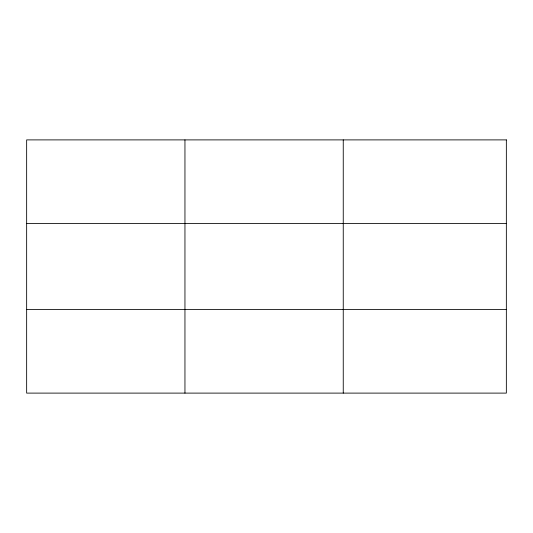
<?xml version="1.0" encoding="UTF-8"?>
<svg xmlns="http://www.w3.org/2000/svg" width="533" height="533" viewBox="0 0 533 533"><rect width="100%" height="100%" fill="white"/><g stroke="black" fill="none" stroke-linecap="round" stroke-linejoin="round"><path stroke-width="0.8" d="M184.951 139.893L184.951 393.107M343.252 139.893L343.252 393.107M26.65 223.454L506.35 223.454M26.65 309.546L506.35 309.546M506.35 139.893L506.35 393.107L26.65 393.107L26.65 139.893L506.35 139.893"/></g></svg>
